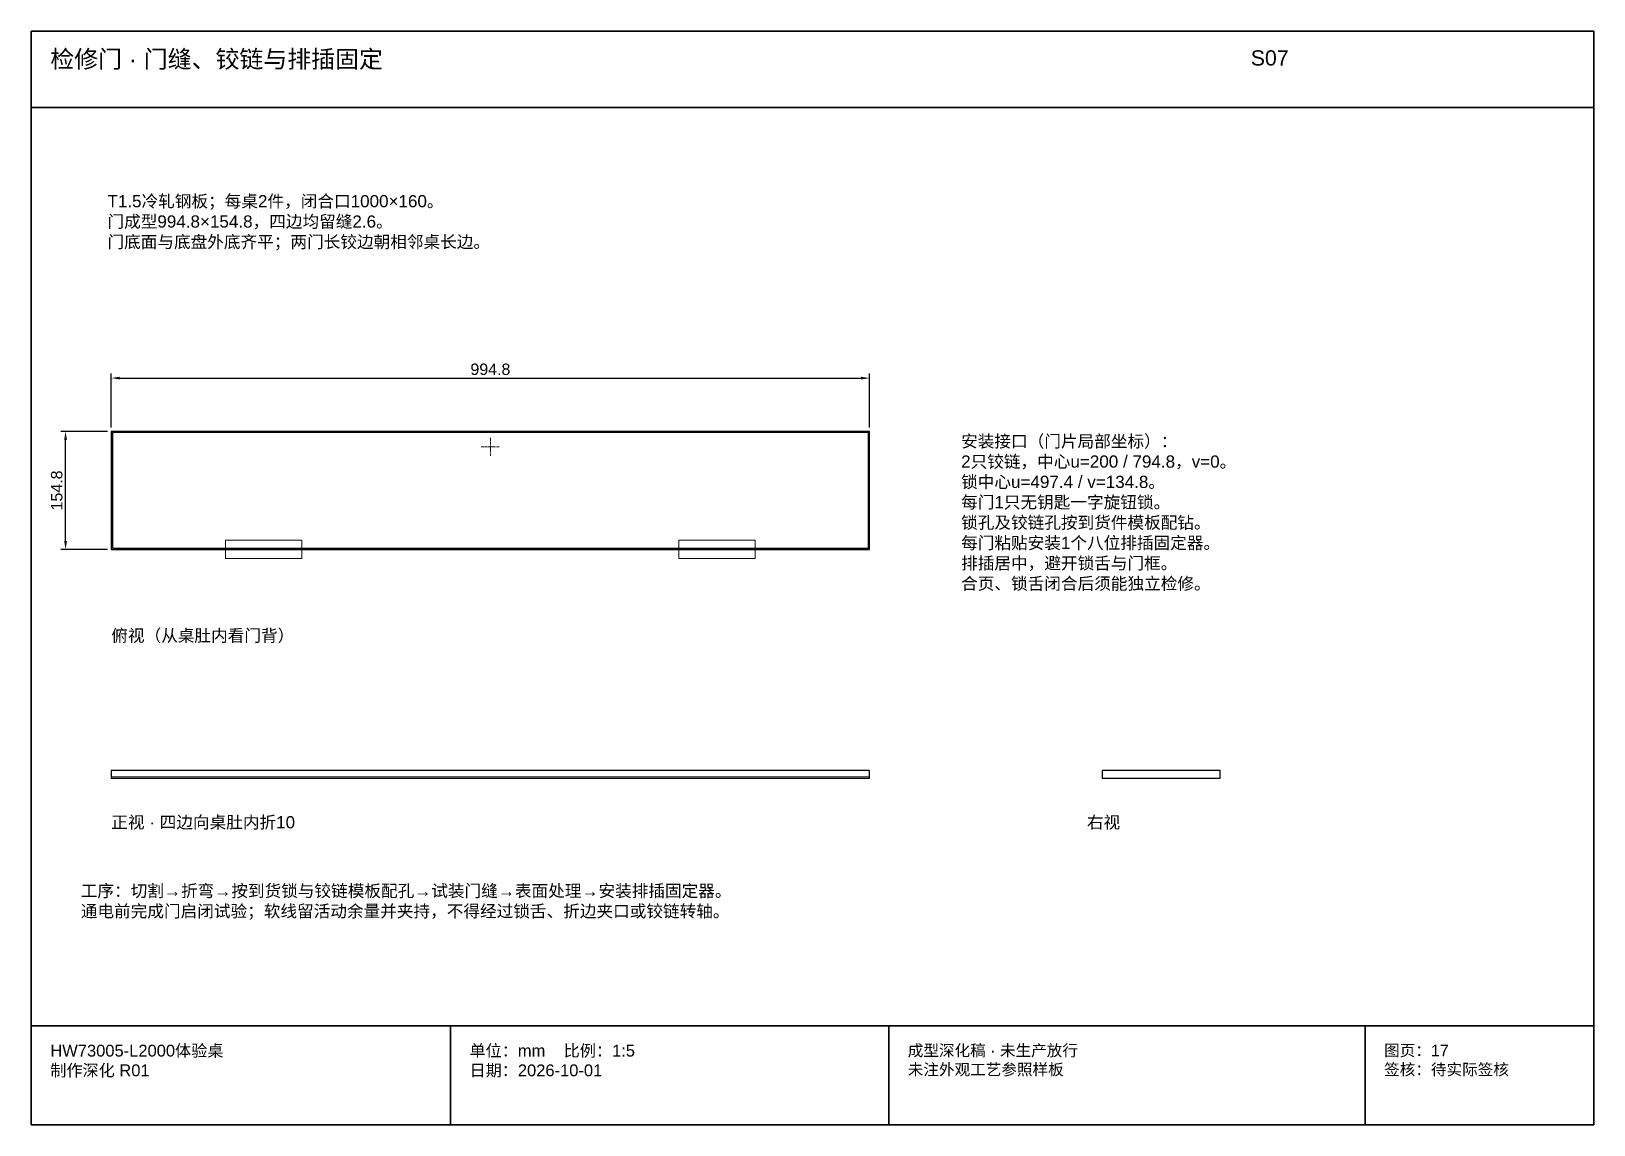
# Model space of a CAD drawing. Header units: millimetres. Extents: x 50 to 288830, y 0 to 4150.
# Drawn here: x 192025 to 194075, y 25 to 1460 of the extents above; entities that cross this region are included whole.
import ezdxf

# ---------------------------------------------------------------- set-up
doc = ezdxf.new("R2010")
doc.units = ezdxf.units.MM
doc.linetypes.add('CENTER', pattern=[5.08, 3.175, -0.635, 0.635, -0.635])
doc.linetypes.add('DASHED', pattern=[1.524, 1.27, -0.254])
for name, color, linetype, lineweight in [('CENTER', 8, 'CENTER', 13), ('DIM', 7, 'Continuous', 13), ('FRAME', 7, 'Continuous', 35), ('HIDDEN', 8, 'DASHED', 13), ('NOTE', 7, 'Continuous', 18), ('OUTLINE', 7, 'Continuous', 25)]:
    doc.layers.add(name, color=color, linetype=linetype, lineweight=lineweight)
doc.styles.add('CN', font='Arial Unicode.ttf')
doc.dimstyles.new('D5', dxfattribs={"dimtxt": 15, "dimasz": 11, "dimexe": 6, "dimexo": 5, "dimgap": 4, "dimtad": 1, "dimdsep": 46, "dimtxsty": 'CN', "dimcen": 2.5, "dimclrd": 7, "dimclre": 7, "dimclrt": 7, "dimazin": 3, "dimtfac": 1, "dimtmove": 0, "dimatfit": 3})

msp = doc.modelspace()

# ---------------------------------------------------------------- linework, layer by layer
at = {"layer": 'CENTER'}
for p, q in [((192627.4, 902.8), (192627.4, 926.8)), ((192615.4, 914.8), (192639.4, 914.8)), ((192280, 780), (192380, 780)), ((192874.8, 780), (192974.8, 780))]:
    msp.add_line(p, q, dxfattribs=at)
at = {"layer": 'FRAME'}
for p, q in [((192025, 1360), (194075, 1360)), ((192025, 155), (194075, 155)), ((192575, 25), (192575, 155)), ((193150, 25), (193150, 155)), ((193775, 25), (193775, 155))]:
    msp.add_line(p, q, dxfattribs=at)
msp.add_lwpolyline([(192025, 25), (194075, 25), (194075, 1460), (192025, 1460)], close=True, dxfattribs=at)
at = {"layer": 'HIDDEN'}
msp.add_line((192130, 481.5), (193124.8, 481.5), dxfattribs=at)
for points in [[(192280, 768), (192380, 768), (192380, 792), (192280, 792)], [(192874.8, 768), (192974.8, 768), (192974.8, 792), (192874.8, 792)]]:
    msp.add_lwpolyline(points, close=True, dxfattribs=at)
at = {"layer": 'OUTLINE'}
for points in [[(192130, 780), (193124.8, 780), (193124.8, 934.8), (192130, 934.8)], [(192131.5, 781.5), (193123.3, 781.5), (193123.3, 933.3), (192131.5, 933.3)], [(192130, 480), (193124.8, 480), (193124.8, 490), (192130, 490)], [(193430, 480), (193584.8, 480), (193584.8, 490), (193430, 490)]]:
    msp.add_lwpolyline(points, close=True, dxfattribs=at)

# ---------------------------------------------------------------- texts
at = {"layer": 'NOTE', "attachment_point": 1, "style": 'CN'}
for s, insert, char_height, width in [('检修门 · 门缝、铰链与排插固定', (192050, 1435), 23, 1550), ('S07', (193625, 1435), 20, 450), ('T1.5冷轧钢板；每桌2件，闭合口1000×160。\\P门成型994.8×154.8，四边均留缝2.6。\\P门底面与底盘外底齐平；两门长铰边朝相邻桌长边。', (192125, 1245), 16, 1750), ('安装接口（门片局部坐标）：\\P2只铰链，中心u=200 / 794.8，v=0。\\P锁中心u=497.4 / v=134.8。\\P每门1只无钥匙一字旋钮锁。\\P锁孔及铰链孔按到货件模板配钻。\\P每门粘贴安装1个八位排插固定器。\\P排插居中，避开锁舌与门框。\\P合页、锁舌闭合后须能独立检修。', (193245, 930), 16, 770), ('俯视（从桌肚内看门背）', (192130, 675), 16, 1350), ('正视 · 四边向桌肚内折10', (192130, 430), 16, 1600), ('右视', (193410, 430), 16, 550), ('工序：切割→折弯→按到货锁与铰链模板配孔→试装门缝→表面处理→安装排插固定器。\\P通电前完成门启闭试验；软线留活动余量并夹持，不得经过锁舌、折边夹口或铰链转轴。', (192090, 340), 16, 1880), ('HW73005-L2000体验桌\\P制作深化 R01', (192050, 130), 15.5, 500), ('单位：mm    比例：1:5\\P日期：2026-10-01', (192600, 130), 15.5, 525), ('成型深化稿 · 未生产放行\\P未注外观工艺参照样板', (193175, 130), 15, 575), ('图页：17\\P签核：待实际签核', (193800, 130), 15, 275)]:
    msp.add_mtext(s, dxfattribs=dict(at, insert=insert, char_height=char_height, width=width))

# ---------------------------------------------------------------- dimensions: what is measured, and where the dimension line sits
at = {"layer": 'DIM'}
msp.add_linear_dim(base=(192130, 1004.8), p1=(192130, 934.8), p2=(193124.8, 934.8), dimstyle='D5', dxfattribs=at).render()
msp.add_linear_dim(base=(192070, 780), p1=(192130, 780), p2=(192130, 934.8), angle=90, dimstyle='D5', dxfattribs=at).render()

doc.saveas('drawing.dxf')
